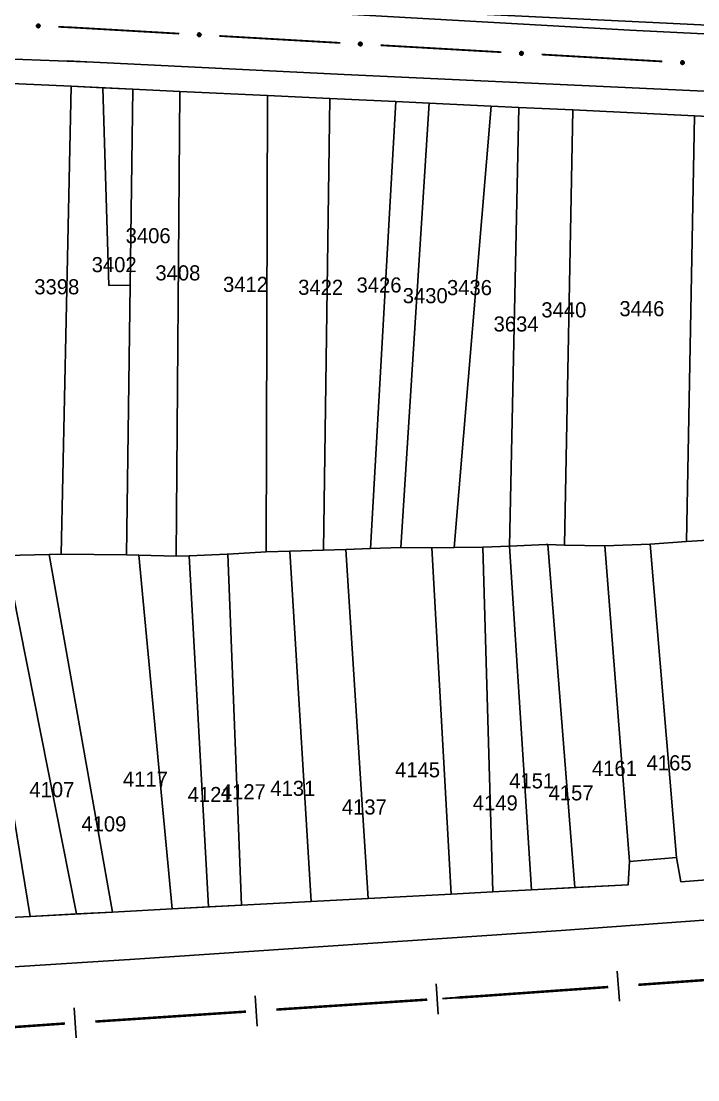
# Model space of a CAD drawing. Extents: x 203851 to 204958, y 4839055 to 4839989.
# Drawn here: x 204256.3 to 204323.4, y 4839079.6 to 4839184.7 of the extents above; entities that cross this region are included whole.
import ezdxf
from ezdxf.enums import TextEntityAlignment as Align

# ---------------------------------------------------------------- set-up
doc = ezdxf.new("R2010")
doc.units = 0
doc.header["$LTSCALE"] = 1.5
doc.header["$MEASUREMENT"] = 0
for name, color, linetype in [('CD_MALHA_LOTES', 7, 'CONTINUOUS'), ('HD-CANAIS', 7, 'CONTINUOUS'), ('LM-LIM-SETORES-BAIRROS', 250, 'CONTINUOUS'), ('RU-QUADRA', 210, 'CONTINUOUS'), ('SV-EIXO-RUA-PAV', 20, 'CONTINUOUS'), ('SV-RUA-PAVIM', 7, 'CONTINUOUS'), ('Th_NmrPort', 1, 'CONTINUOUS')]:
    doc.layers.add(name, color=color, linetype=linetype)

msp = doc.modelspace()

# ---------------------------------------------------------------- linework, layer by layer
at = {"layer": 'CD_MALHA_LOTES', "linetype": 'Continuous', "flags": 128}
for points in [[(204253.04, 4839178.62), (204261.25, 4839178.24)], [(204260.23, 4839131.79), (204261.25, 4839178.24)], [(204261.25, 4839178.24), (204264.37, 4839178.09)], [(204264.37, 4839178.09), (204267.36, 4839177.95)], [(204264.97, 4839158.47), (204264.37, 4839178.09)], [(204267.1, 4839158.51), (204267.36, 4839177.95)], [(204267.36, 4839177.95), (204272, 4839177.73)], [(204271.65, 4839131.59), (204272, 4839177.73)], [(204272, 4839177.73), (204280.7, 4839177.32)], [(204280.59, 4839132.02), (204280.7, 4839177.32)], [(204280.7, 4839177.32), (204286.89, 4839177.03)], [(204286.26, 4839132.21), (204286.89, 4839177.03)], [(204286.89, 4839177.03), (204293.43, 4839176.72)], [(204290.92, 4839132.37), (204293.43, 4839176.72)], [(204293.43, 4839176.72), (204296.76, 4839176.56)], [(204293.95, 4839132.45), (204296.76, 4839176.56)], [(204296.76, 4839176.56), (204302.9, 4839176.27)], [(204299.21, 4839132.45), (204302.9, 4839176.27)], [(204302.9, 4839176.27), (204305.64, 4839176.14)], [(204304.71, 4839132.6), (204305.64, 4839176.14)], [(204305.64, 4839176.14), (204310.98, 4839175.89)], [(204310.15, 4839132.7), (204310.98, 4839175.89)], [(204310.98, 4839175.89), (204323.05, 4839175.32)], [(204322.26, 4839133.07), (204323.05, 4839175.32)], [(204323.05, 4839175.32), (204329.38, 4839175.02)], [(204267.1, 4839158.51), (204264.97, 4839158.47)], [(204266.74, 4839131.75), (204267.1, 4839158.51)], [(204293.95, 4839132.45), (204290.92, 4839132.37)], [(204297, 4839132.43), (204293.95, 4839132.45)], [(204297, 4839132.43), (204299.21, 4839132.45)], [(204298.94, 4839098.06), (204297, 4839132.43)], [(204302.06, 4839132.51), (204299.21, 4839132.45)], [(204302.06, 4839132.51), (204304.71, 4839132.6)], [(204303.05, 4839098.28), (204302.06, 4839132.51)], [(204304.71, 4839132.6), (204308.35, 4839132.75), (204308.5, 4839132.75)], [(204306.89, 4839098.48), (204304.71, 4839132.6)], [(204311.19, 4839098.71), (204308.5, 4839132.75)], [(204308.5, 4839132.75), (204310.15, 4839132.7)], [(204314.16, 4839132.64), (204310.15, 4839132.7)], [(204314.16, 4839132.64), (204318.67, 4839132.79)], [(204316.62, 4839101.29), (204314.16, 4839132.64)], [(204318.67, 4839132.79), (204322.26, 4839133.07)], [(204321.26, 4839101.7), (204318.67, 4839132.79)], [(204324.39, 4839133.21), (204322.26, 4839133.07)], [(204257.17, 4839095.86), (204251.33, 4839131.5)], [(204254.72, 4839131.68), (204259.07, 4839131.77)], [(204261.75, 4839096.1), (204254.72, 4839131.68)], [(204259.07, 4839131.77), (204260.23, 4839131.79)], [(204265.34, 4839096.29), (204259.07, 4839131.77)], [(204266.74, 4839131.75), (204260.23, 4839131.79)], [(204267.94, 4839131.71), (204266.74, 4839131.75)], [(204271.27, 4839096.61), (204267.94, 4839131.71)], [(204267.94, 4839131.71), (204271.65, 4839131.59)], [(204272.94, 4839131.64), (204271.65, 4839131.59)], [(204272.94, 4839131.64), (204276.72, 4839131.8), (204276.79, 4839131.8)], [(204274.87, 4839096.8), (204272.94, 4839131.64)], [(204276.79, 4839131.8), (204280.59, 4839132.02)], [(204278.12, 4839096.97), (204276.79, 4839131.8)], [(204282.94, 4839132.1), (204280.59, 4839132.02)], [(204282.94, 4839132.1), (204286.26, 4839132.21)], [(204285.03, 4839097.33), (204282.94, 4839132.1)], [(204288.47, 4839132.27), (204286.26, 4839132.21)], [(204288.47, 4839132.27), (204290.92, 4839132.37)], [(204290.7, 4839097.63), (204288.47, 4839132.27)], [(204316.62, 4839101.29), (204316.47, 4839098.99), (204311.19, 4839098.71)], [(204321.26, 4839101.7), (204316.62, 4839101.29)], [(204327.26, 4839099.72), (204321.71, 4839099.3), (204321.26, 4839101.7)], [(204298.94, 4839098.06), (204290.7, 4839097.63)], [(204303.05, 4839098.28), (204298.94, 4839098.06)], [(204306.89, 4839098.48), (204303.05, 4839098.28)], [(204311.19, 4839098.71), (204306.89, 4839098.48)], [(204274.87, 4839096.8), (204271.27, 4839096.61)], [(204278.12, 4839096.97), (204274.87, 4839096.8)], [(204285.03, 4839097.33), (204278.12, 4839096.97)], [(204290.7, 4839097.63), (204285.03, 4839097.33)], [(204257.17, 4839095.86), (204253.09, 4839095.65)], [(204261.75, 4839096.1), (204257.17, 4839095.86)], [(204265.34, 4839096.29), (204261.75, 4839096.1)], [(204271.27, 4839096.61), (204265.34, 4839096.29)]]:
    msp.add_lwpolyline(points, dxfattribs=at)
at = {"layer": 'HD-CANAIS', "linetype": 'Continuous'}
msp.add_polyline3d([(204392.59, 4839180.99, 3.95), (204308.68, 4839185.07, 3.95), (204268.14, 4839187.03, 4.16), (204268.02, 4839193.88, 4.16), (204338.86, 4839190.64, 3.8), (204391.77, 4839187.9, 3.88)], close=True, dxfattribs=at)
at = {"layer": 'LM-LIM-SETORES-BAIRROS'}
for points in [[(204315.61, 4839087.43), (204315.39, 4839090.42)], [(204297.64, 4839086.17), (204297.44, 4839089.16)], [(204279.68, 4839084.98), (204279.48, 4839087.98)], [(204261.72, 4839083.8), (204261.52, 4839086.79)]]:
    msp.add_lwpolyline(points, dxfattribs=at)
at = {"layer": 'LM-LIM-SETORES-BAIRROS', "const_width": 0.25}
for points in [[(204317.49, 4839089.07), (204332.46, 4839090.14)], [(204301.82, 4839087.95), (204314.5, 4839088.85)], [(204281.58, 4839086.61), (204296.55, 4839087.6)], [(204299.54, 4839087.8), (204301.53, 4839087.93)], [(204301.53, 4839087.93), (204301.82, 4839087.95)], [(204263.62, 4839085.42), (204278.58, 4839086.41)], [(204245.66, 4839084.18), (204258.63, 4839085.09)], [(204258.63, 4839085.09), (204259.32, 4839085.14)], [(204259.32, 4839085.14), (204260.62, 4839085.23)]]:
    msp.add_lwpolyline(points, dxfattribs=at)
at = {"layer": 'RU-QUADRA', "linetype": 'Continuous', "flags": 128}
for points in [[(204329.38, 4839175.02), (204323.05, 4839175.32), (204310.98, 4839175.89), (204305.64, 4839176.14), (204302.9, 4839176.27), (204296.76, 4839176.56), (204293.43, 4839176.72), (204286.89, 4839177.03), (204280.7, 4839177.32), (204272, 4839177.73), (204267.36, 4839177.95), (204261.25, 4839178.24), (204253.04, 4839178.62)], [(204253.09, 4839095.65), (204257.17, 4839095.86), (204265.34, 4839096.29), (204271.27, 4839096.61), (204278.12, 4839096.97), (204285.03, 4839097.33), (204290.7, 4839097.63), (204298.94, 4839098.06), (204303.05, 4839098.28), (204306.89, 4839098.48), (204316.47, 4839098.99), (204316.62, 4839101.29), (204321.26, 4839101.7), (204321.71, 4839099.3), (204327.26, 4839099.72)]]:
    msp.add_lwpolyline(points, dxfattribs=at)
at = {"layer": 'SV-EIXO-RUA-PAV'}
for points in [[(204257.83, 4839184.34), (204257.87, 4839184.37), (204257.91, 4839184.4), (204257.94, 4839184.41), (204257.98, 4839184.4), (204258.01, 4839184.4), (204258.05, 4839184.39), (204258.08, 4839184.37), (204258.12, 4839184.33), (204258.14, 4839184.29), (204258.15, 4839184.26), (204258.15, 4839184.22), (204258.14, 4839184.19), (204258.13, 4839184.15), (204258.11, 4839184.12), (204258.07, 4839184.08), (204258.03, 4839184.06), (204258, 4839184.05), (204257.96, 4839184.05), (204257.93, 4839184.06), (204257.89, 4839184.07), (204257.86, 4839184.09), (204257.82, 4839184.13), (204257.8, 4839184.17), (204257.79, 4839184.2), (204257.79, 4839184.24), (204257.8, 4839184.27), (204257.81, 4839184.31), (204257.83, 4839184.34)], [(204273.81, 4839183.47), (204273.85, 4839183.5), (204273.88, 4839183.52), (204273.92, 4839183.53), (204273.96, 4839183.53), (204273.99, 4839183.52), (204274.02, 4839183.51), (204274.06, 4839183.49), (204274.09, 4839183.45), (204274.11, 4839183.41), (204274.12, 4839183.38), (204274.12, 4839183.34), (204274.12, 4839183.31), (204274.1, 4839183.27), (204274.08, 4839183.24), (204274.04, 4839183.2), (204274.01, 4839183.18), (204273.97, 4839183.18), (204273.93, 4839183.18), (204273.9, 4839183.18), (204273.87, 4839183.19), (204273.83, 4839183.22), (204273.8, 4839183.25), (204273.78, 4839183.29), (204273.77, 4839183.33), (204273.77, 4839183.36), (204273.77, 4839183.4), (204273.79, 4839183.43), (204273.81, 4839183.47)], [(204289.78, 4839182.54), (204289.82, 4839182.58), (204289.86, 4839182.6), (204289.89, 4839182.61), (204289.93, 4839182.61), (204289.96, 4839182.6), (204290, 4839182.59), (204290.03, 4839182.57), (204290.07, 4839182.53), (204290.09, 4839182.49), (204290.1, 4839182.46), (204290.1, 4839182.42), (204290.09, 4839182.39), (204290.08, 4839182.35), (204290.05, 4839182.32), (204290.02, 4839182.28), (204289.98, 4839182.26), (204289.94, 4839182.26), (204289.91, 4839182.25), (204289.87, 4839182.26), (204289.84, 4839182.27), (204289.8, 4839182.3), (204289.77, 4839182.33), (204289.75, 4839182.37), (204289.74, 4839182.4), (204289.74, 4839182.44), (204289.75, 4839182.48), (204289.76, 4839182.51), (204289.78, 4839182.54)], [(204305.76, 4839181.62), (204305.79, 4839181.66), (204305.83, 4839181.68), (204305.87, 4839181.69), (204305.9, 4839181.69), (204305.94, 4839181.68), (204305.97, 4839181.67), (204306.01, 4839181.65), (204306.04, 4839181.61), (204306.06, 4839181.57), (204306.07, 4839181.53), (204306.07, 4839181.5), (204306.06, 4839181.46), (204306.05, 4839181.43), (204306.03, 4839181.39), (204305.99, 4839181.36), (204305.95, 4839181.34), (204305.92, 4839181.33), (204305.88, 4839181.33), (204305.85, 4839181.34), (204305.81, 4839181.35), (204305.78, 4839181.37), (204305.75, 4839181.41), (204305.73, 4839181.45), (204305.72, 4839181.48), (204305.72, 4839181.52), (204305.72, 4839181.55), (204305.73, 4839181.59), (204305.76, 4839181.62)], [(204321.73, 4839180.7), (204321.77, 4839180.74), (204321.81, 4839180.76), (204321.84, 4839180.77), (204321.88, 4839180.76), (204321.91, 4839180.76), (204321.95, 4839180.75), (204321.98, 4839180.72), (204322.01, 4839180.69), (204322.03, 4839180.65), (204322.04, 4839180.61), (204322.04, 4839180.58), (204322.04, 4839180.54), (204322.02, 4839180.51), (204322, 4839180.47), (204321.96, 4839180.44), (204321.93, 4839180.42), (204321.89, 4839180.41), (204321.86, 4839180.41), (204321.82, 4839180.42), (204321.79, 4839180.43), (204321.75, 4839180.45), (204321.72, 4839180.49), (204321.7, 4839180.53), (204321.69, 4839180.56), (204321.69, 4839180.6), (204321.7, 4839180.63), (204321.71, 4839180.67), (204321.73, 4839180.7)]]:
    msp.add_lwpolyline(points, close=True, dxfattribs=at)
for points in [[(204257.79, 4839184.24), (204258.15, 4839184.26)], [(204257.79, 4839184.2), (204258.15, 4839184.22)], [(204257.8, 4839184.27), (204258.14, 4839184.29)], [(204257.8, 4839184.25), (204258.14, 4839184.28)], [(204257.8, 4839184.22), (204258.14, 4839184.24)], [(204257.8, 4839184.18), (204258.14, 4839184.2)], [(204257.8, 4839184.17), (204258.14, 4839184.19)], [(204257.81, 4839184.31), (204258.12, 4839184.33)], [(204257.81, 4839184.29), (204258.12, 4839184.31)], [(204257.82, 4839184.32), (204258.1, 4839184.35)], [(204257.82, 4839184.15), (204258.13, 4839184.17)], [(204257.82, 4839184.13), (204258.13, 4839184.15)], [(204257.83, 4839184.34), (204258.08, 4839184.37)], [(204257.84, 4839184.11), (204258.11, 4839184.13)], [(204257.85, 4839184.36), (204258.06, 4839184.38)], [(204257.86, 4839184.09), (204258.11, 4839184.12)], [(204257.87, 4839184.37), (204258.05, 4839184.39)], [(204257.88, 4839184.08), (204258.08, 4839184.1)], [(204257.89, 4839184.39), (204258.02, 4839184.39)], [(204257.89, 4839184.07), (204258.07, 4839184.08)], [(204257.91, 4839184.4), (204258.01, 4839184.4)], [(204257.91, 4839184.06), (204258.04, 4839184.07)], [(204257.93, 4839184.06), (204258.03, 4839184.06)], [(204273.77, 4839183.4), (204274.11, 4839183.41)], [(204273.77, 4839183.36), (204274.12, 4839183.38)], [(204273.77, 4839183.34), (204274.12, 4839183.36)], [(204273.77, 4839183.33), (204274.12, 4839183.34)], [(204273.78, 4839183.38), (204274.11, 4839183.4)], [(204273.78, 4839183.31), (204274.12, 4839183.32)], [(204273.78, 4839183.29), (204274.12, 4839183.31)], [(204273.79, 4839183.43), (204274.09, 4839183.45)], [(204273.79, 4839183.41), (204274.1, 4839183.43)], [(204273.79, 4839183.27), (204274.11, 4839183.29)], [(204273.8, 4839183.45), (204274.07, 4839183.47)], [(204273.8, 4839183.25), (204274.1, 4839183.27)], [(204273.81, 4839183.47), (204274.06, 4839183.49)], [(204273.82, 4839183.24), (204274.09, 4839183.25)], [(204273.83, 4839183.48), (204274.03, 4839183.5)], [(204273.83, 4839183.22), (204274.08, 4839183.24)], [(204273.85, 4839183.5), (204274.02, 4839183.51)], [(204273.85, 4839183.21), (204274.05, 4839183.22)], [(204273.87, 4839183.51), (204274, 4839183.52)], [(204273.87, 4839183.19), (204274.04, 4839183.2)], [(204273.88, 4839183.52), (204273.99, 4839183.52)], [(204273.89, 4839183.19), (204274.02, 4839183.19)], [(204273.9, 4839183.18), (204274.01, 4839183.18)], [(204289.74, 4839182.44), (204290.1, 4839182.46)], [(204289.74, 4839182.4), (204290.1, 4839182.42)], [(204289.75, 4839182.48), (204290.09, 4839182.49)], [(204289.75, 4839182.46), (204290.09, 4839182.47)], [(204289.75, 4839182.42), (204290.09, 4839182.43)], [(204289.75, 4839182.39), (204290.09, 4839182.4)], [(204289.75, 4839182.37), (204290.09, 4839182.39)], [(204289.76, 4839182.51), (204290.07, 4839182.53)], [(204289.76, 4839182.49), (204290.07, 4839182.51)], [(204289.76, 4839182.35), (204290.08, 4839182.37)], [(204289.77, 4839182.53), (204290.05, 4839182.55)], [(204289.77, 4839182.33), (204290.08, 4839182.35)], [(204289.78, 4839182.54), (204290.03, 4839182.57)], [(204289.79, 4839182.32), (204290.06, 4839182.33)], [(204289.8, 4839182.56), (204290.01, 4839182.58)], [(204289.8, 4839182.3), (204290.05, 4839182.32)], [(204289.82, 4839182.58), (204290, 4839182.59)], [(204289.83, 4839182.29), (204290.03, 4839182.3)], [(204289.84, 4839182.59), (204289.97, 4839182.59)], [(204289.84, 4839182.27), (204290.02, 4839182.28)], [(204289.86, 4839182.6), (204289.96, 4839182.6)], [(204289.86, 4839182.27), (204289.99, 4839182.27)], [(204289.87, 4839182.26), (204289.98, 4839182.26)], [(204305.72, 4839181.55), (204306.06, 4839181.57)], [(204305.72, 4839181.54), (204306.06, 4839181.55)], [(204305.72, 4839181.52), (204306.07, 4839181.53)], [(204305.72, 4839181.5), (204306.07, 4839181.51)], [(204305.72, 4839181.48), (204306.07, 4839181.5)], [(204305.72, 4839181.46), (204306.06, 4839181.48)], [(204305.73, 4839181.59), (204306.04, 4839181.61)], [(204305.73, 4839181.57), (204306.04, 4839181.59)], [(204305.73, 4839181.45), (204306.06, 4839181.46)], [(204305.74, 4839181.43), (204306.05, 4839181.45)], [(204305.75, 4839181.6), (204306.02, 4839181.63)], [(204305.75, 4839181.41), (204306.05, 4839181.43)], [(204305.76, 4839181.62), (204306.01, 4839181.65)], [(204305.77, 4839181.39), (204306.04, 4839181.41)], [(204305.78, 4839181.64), (204305.98, 4839181.66)], [(204305.78, 4839181.37), (204306.03, 4839181.39)], [(204305.79, 4839181.66), (204305.97, 4839181.67)], [(204305.8, 4839181.36), (204306, 4839181.38)], [(204305.81, 4839181.35), (204305.99, 4839181.36)], [(204305.82, 4839181.67), (204305.95, 4839181.67)], [(204305.83, 4839181.68), (204305.94, 4839181.68)], [(204305.83, 4839181.35), (204305.97, 4839181.35)], [(204305.85, 4839181.34), (204305.95, 4839181.34)], [(204321.79, 4839180.75), (204321.92, 4839180.75)], [(204321.81, 4839180.76), (204321.91, 4839180.76)], [(204321.69, 4839180.6), (204322.04, 4839180.61)], [(204321.69, 4839180.58), (204322.04, 4839180.59)], [(204321.69, 4839180.56), (204322.04, 4839180.58)], [(204321.7, 4839180.63), (204322.03, 4839180.65)], [(204321.7, 4839180.62), (204322.03, 4839180.63)], [(204321.7, 4839180.54), (204322.04, 4839180.56)], [(204321.7, 4839180.53), (204322.04, 4839180.54)], [(204321.71, 4839180.67), (204322.01, 4839180.69)], [(204321.71, 4839180.65), (204322.02, 4839180.67)], [(204321.71, 4839180.51), (204322.03, 4839180.52)], [(204321.72, 4839180.68), (204321.99, 4839180.7)], [(204321.72, 4839180.49), (204322.02, 4839180.51)], [(204321.73, 4839180.7), (204321.98, 4839180.72)], [(204321.74, 4839180.47), (204322.01, 4839180.49)], [(204321.75, 4839180.72), (204321.96, 4839180.74)], [(204321.75, 4839180.45), (204322, 4839180.47)], [(204321.77, 4839180.74), (204321.95, 4839180.75)], [(204321.77, 4839180.44), (204321.97, 4839180.46)], [(204321.79, 4839180.43), (204321.96, 4839180.44)], [(204321.81, 4839180.42), (204321.94, 4839180.43)], [(204321.82, 4839180.42), (204321.93, 4839180.42)]]:
    msp.add_lwpolyline(points, dxfattribs=at)
at = {"layer": 'SV-EIXO-RUA-PAV', "const_width": 0.18}
for points in [[(204259.97, 4839184.14), (204260.97, 4839184.09)], [(204260.97, 4839184.09), (204261.25, 4839184.08)], [(204261.25, 4839184.08), (204271.95, 4839183.46)], [(204275.94, 4839183.23), (204287.93, 4839182.54)], [(204291.92, 4839182.31), (204303.9, 4839181.62)], [(204307.89, 4839181.39), (204319.87, 4839180.7)], [(204298.06, 4839087.7), (204307.03, 4839088.32)], [(204307.03, 4839088.32), (204307.16, 4839088.33)]]:
    msp.add_lwpolyline(points, dxfattribs=at)
at = {"layer": 'SV-RUA-PAVIM', "linetype": 'Continuous'}
for points in [[(204116.06, 4839187.77, 3.91), (204163.88, 4839185.28, 3.88), (204192.84, 4839183.64, 3.88), (204220.11, 4839182.65, 3.88), (204254.69, 4839180.96, 3.88), (204263.46, 4839180.64, 3.88)], [(204266.81, 4839186.61, 3.63), (204316.63, 4839183.82, 3.33), (204395.36, 4839179.91, 3.51), (204395.73, 4839180.52, 3.51)], [(204263.46, 4839180.64, 3.54), (204260.83, 4839180.77, 3.54)], [(204267.56, 4839091.6, 2.78), (204309.82, 4839094.47, 2.78), (204382, 4839099.69, 2.75), (204402.97, 4839101.4, 2.75), (204405.22, 4839103.11, 2.62), (204405.77, 4839106.54, 2.59), (204397.97, 4839171.86, 2.87), (204397.29, 4839173.37, 2.88), (204395.86, 4839174.12, 2.89), (204353.32, 4839176.4, 2.89), (204288.32, 4839179.41, 3.18), (204263.46, 4839180.64, 3.54)], [(204267.56, 4839091.6, 3.54), (204214.31, 4839088.25, 3.56), (204172.68, 4839085.27, 3.57), (204096.13, 4839079.64, 3.61)], [(204266.67, 4839091.54, 2.78), (204267.56, 4839091.6, 2.78)]]:
    msp.add_polyline3d(points, dxfattribs=at)

# ---------------------------------------------------------------- texts
at = {"layer": 'Th_NmrPort', "color": 1}
for s, p in [('3406', (204266.64, 4839163.41)), ('3402', (204263.27, 4839160.54)), ('3408', (204269.59, 4839159.72)), ('3398', (204257.58, 4839158.34)), ('3412', (204276.3, 4839158.58)), ('3422', (204283.75, 4839158.29)), ('3426', (204289.54, 4839158.52)), ('3436', (204298.51, 4839158.26)), ('3430', (204294.12, 4839157.46)), ('3440', (204307.87, 4839156.05)), ('3446', (204315.61, 4839156.17)), ('3634', (204303.13, 4839154.65)), ('4165', (204318.31, 4839111.1)), ('4145', (204293.36, 4839110.41)), ('4161', (204312.89, 4839110.55)), ('4117', (204266.37, 4839109.48)), ('4131', (204280.99, 4839108.57)), ('4151', (204304.68, 4839109.31)), ('4107', (204257.09, 4839108.44)), ('4121', (204272.79, 4839107.95)), ('4127', (204276.08, 4839108.23)), ('4157', (204308.59, 4839108.12)), ('4137', (204288.08, 4839106.72)), ('4149', (204301.07, 4839107.12)), ('4109', (204262.25, 4839105.04))]:
    msp.add_text(s, height=1.5, dxfattribs=at).set_placement(p, align=Align.MIDDLE_LEFT)

doc.saveas('drawing.dxf')
